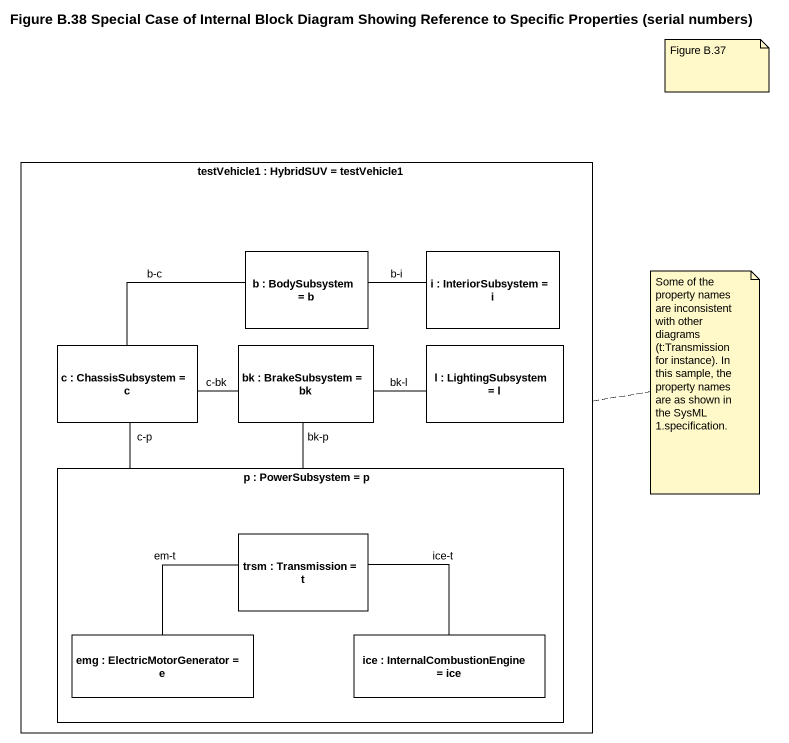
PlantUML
@startuml
title Figure B.38 Special Case of Internal Block Diagram Showing Reference to Specific Properties (serial numbers)
rectangle "testVehicle1 : HybridSUV = testVehicle1" as testVehicle1 #FFFFFF {
  rectangle "b : BodySubsystem = b" as b #FFFFFF
  rectangle "i : InteriorSubsystem = i" as i #FFFFFF
  rectangle "c : ChassisSubsystem = c" as c #FFFFFF
  rectangle "bk : BrakeSubsystem = bk" as bk #FFFFFF
  rectangle "l : LightingSubsystem = l" as l #FFFFFF
  rectangle "p : PowerSubsystem = p" as p #FFFFFF {
    rectangle "trsm : Transmission = t" as trsm #FFFFFF
    rectangle "emg : ElectricMotorGenerator = e" as emg #FFFFFF
    rectangle "ice : InternalCombustionEngine = ice" as ice #FFFFFF
  }
}
b -right- i : b-i
c -right- b : b-c
c -right- bk : c-bk
c -- p : c-p
bk -right- l : bk-l
p -up- bk : bk-p
emg -up- trsm : em-t
ice -up- trsm : ice-t
note as N1
  Figure B.37
end note
note right of testVehicle1 : Some of the property names are inconsistent with other diagrams (t:Transmission for instance). In this sample, the property names are as shown in the SysML 1.specification.
@enduml
